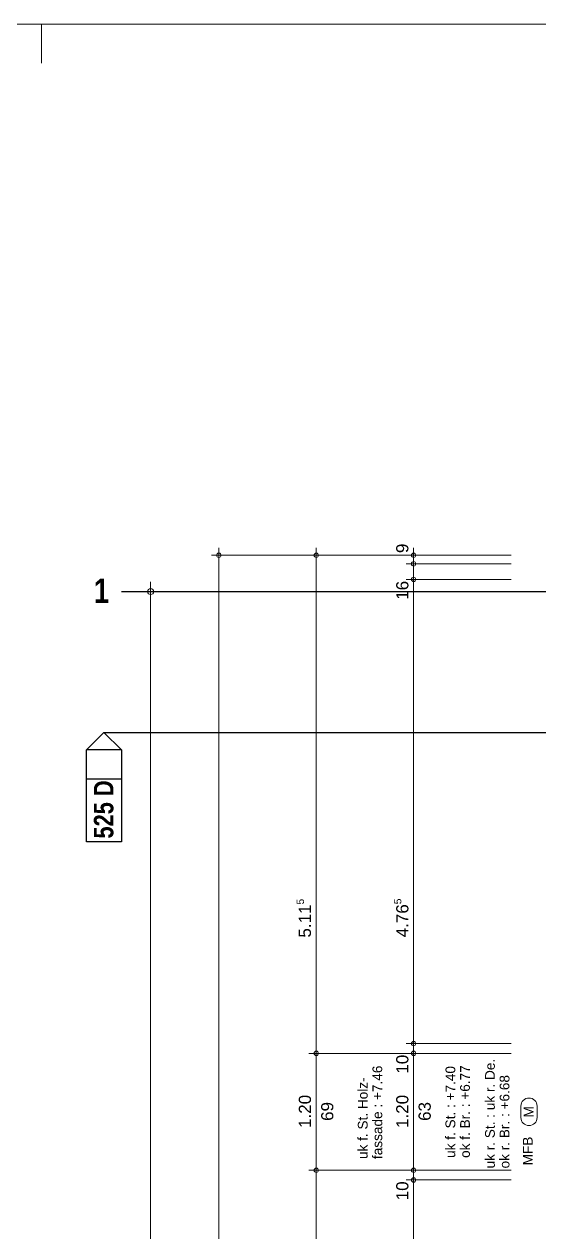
# Model space of a CAD drawing. Header units: metres. Extents: x 0.003 to 0.843, y 0.003 to 0.597.
# Drawn here: x 0.2094 to 0.3151, y 0.3491 to 0.597 of the extents above; entities that cross this region are included whole.
import ezdxf

# ---------------------------------------------------------------- set-up
doc = ezdxf.new("R2010")
doc.units = ezdxf.units.M
for name, pattern in [('AUSGEZOGEN', [0]), ('LINIE_23', [0.0079, 0.004, -0.0013, 0, -0.0013, 0, -0.0013]), ('STRICHPUNKT', [25.4, 12.7, -6.35, 0, -6.35])]:
    doc.linetypes.add(name, pattern=pattern)
for name, color, linetype, lineweight in [('Bauachsen grob', 7, 'STRICHPUNKT', 13), ('Elektro Text', 251, 'AUSGEZOGEN', 18), ('Plankopf', 7, 'AUSGEZOGEN', 13), ('Schnittbegrenzung', 7, 'AUSGEZOGEN', 13), ('Text Koten', 7, 'AUSGEZOGEN', 25), ('Text Werkplan Ausfuehrung', 7, 'AUSGEZOGEN', 25), ('Vorprojektmasse', 7, 'AUSGEZOGEN', 13), ('Werkplan- Ausfuehrungsmasse', 7, 'AUSGEZOGEN', 13)]:
    doc.layers.add(name, color=color, linetype=linetype, lineweight=lineweight)
doc.styles.add('ARIAL', font='ARIAL.TTF')
doc.styles.add('Arial Black', font='Arial Black')

msp = doc.modelspace()

# ---------------------------------------------------------------- linework, layer by layer
at = {"layer": 'Bauachsen grob', "color": 32, "linetype": 'LINIE_23', "lineweight": 25, "true_color": 0xc36e14}
msp.add_line((0.2294, 0.4805), (0.73132, 0.4805), dxfattribs=at)
at = {"layer": 'Elektro Text', "color": 40, "linetype": 'AUSGEZOGEN', "lineweight": 18}
for p, q in [((0.31143, 0.37486), (0.31143, 0.37253)), ((0.31476, 0.37486), (0.31476, 0.37253))]:
    msp.add_line(p, q, dxfattribs=at)
for centre, start, end in [((0.31309, 0.37486), 0, 180), ((0.31309, 0.37253), 180, 0)]:
    msp.add_arc(centre, 0.00167, start, end, dxfattribs=at)
at = {"layer": 'Plankopf', "color": 7, "linetype": 'AUSGEZOGEN', "lineweight": 13}
for p, q in [((0.003, 0.597), (0.843, 0.597)), ((0.213, 0.597), (0.213, 0.589))]:
    msp.add_line(p, q, dxfattribs=at)
at = {"layer": 'Schnittbegrenzung', "color": 14, "linetype": 'AUSGEZOGEN', "lineweight": 25}
for p, q in [((0.2222, 0.448), (0.2258, 0.4516)), ((0.2258, 0.4516), (0.2294, 0.448)), ((0.2294, 0.448), (0.2222, 0.448)), ((0.2222, 0.42916), (0.2222, 0.448)), ((0.2294, 0.448), (0.2294, 0.42916)), ((0.2294, 0.448), (0.2294, 0.42916)), ((0.2294, 0.44196), (0.2222, 0.44196)), ((0.2294, 0.42916), (0.2222, 0.42916))]:
    msp.add_line(p, q, dxfattribs=at)
at = {"layer": 'Schnittbegrenzung', "color": 14, "linetype": 'STRICHPUNKT', "lineweight": 25}
msp.add_line((0.2258, 0.4516), (0.73436, 0.4516), dxfattribs=at)
at = {"layer": 'Vorprojektmasse', "color": 32, "linetype": 'AUSGEZOGEN', "lineweight": 13, "true_color": 0xc36e14}
for p, q in [((0.2354, 0.4805), (0.2354, 0.4825)), ((0.2354, 0.4805), (0.2334, 0.4805)), ((0.2354, 0.4805), (0.2374, 0.4805)), ((0.2354, 0.1646), (0.2354, 0.4805))]:
    msp.add_line(p, q, dxfattribs=at)
msp.add_circle((0.2354, 0.4805), 0.0006, dxfattribs=at)
at = {"layer": 'Werkplan- Ausfuehrungsmasse', "color": 7, "linetype": 'AUSGEZOGEN', "lineweight": 13}
for p, q in [((0.2494, 0.48796), (0.2494, 0.48946)), ((0.2694, 0.48796), (0.2694, 0.48946)), ((0.2894, 0.48796), (0.2894, 0.48946)), ((0.2494, 0.48796), (0.2479, 0.48796)), ((0.2494, 0.48796), (0.2509, 0.48796)), ((0.2494, 0.48796), (0.2734, 0.48796)), ((0.2494, 0.15764), (0.2494, 0.48796)), ((0.2694, 0.48796), (0.2679, 0.48796)), ((0.2694, 0.48796), (0.2709, 0.48796)), ((0.2694, 0.48796), (0.2934, 0.48796)), ((0.2694, 0.3857), (0.2694, 0.48796)), ((0.2894, 0.48796), (0.2879, 0.48796)), ((0.2894, 0.4862), (0.2879, 0.4862)), ((0.2894, 0.48796), (0.2909, 0.48796)), ((0.2894, 0.48796), (0.3094, 0.48796)), ((0.2894, 0.4862), (0.2894, 0.48796)), ((0.2894, 0.4862), (0.2909, 0.4862)), ((0.2894, 0.4862), (0.3094, 0.4862)), ((0.2894, 0.483), (0.2894, 0.4862)), ((0.2894, 0.483), (0.2879, 0.483)), ((0.2894, 0.483), (0.2909, 0.483)), ((0.2894, 0.483), (0.3094, 0.483)), ((0.2894, 0.3877), (0.2894, 0.483)), ((0.2894, 0.3877), (0.2879, 0.3877)), ((0.2894, 0.3877), (0.2909, 0.3877)), ((0.2894, 0.3877), (0.3094, 0.3877)), ((0.2894, 0.3857), (0.2894, 0.3877)), ((0.2694, 0.3857), (0.2679, 0.3857)), ((0.2694, 0.3857), (0.2709, 0.3857)), ((0.2694, 0.3857), (0.2934, 0.3857)), ((0.2694, 0.3617), (0.2694, 0.3857)), ((0.2894, 0.3857), (0.2879, 0.3857)), ((0.2894, 0.3857), (0.2909, 0.3857)), ((0.2894, 0.3857), (0.3094, 0.3857)), ((0.2894, 0.3617), (0.2894, 0.3857)), ((0.2694, 0.3617), (0.2679, 0.3617)), ((0.2694, 0.3617), (0.2709, 0.3617)), ((0.2694, 0.3101), (0.2694, 0.3617)), ((0.2894, 0.3617), (0.2879, 0.3617)), ((0.2894, 0.3597), (0.2879, 0.3597)), ((0.2894, 0.3617), (0.2909, 0.3617)), ((0.2894, 0.3597), (0.2894, 0.3617)), ((0.2894, 0.3597), (0.2909, 0.3597)), ((0.2894, 0.3121), (0.2894, 0.3597))]:
    msp.add_line(p, q, dxfattribs=at)
for points in [[(0.2694, 0.3617), (0.2732, 0.3617), (0.2732, 0.3617), (0.2934, 0.3617)], [(0.2894, 0.3617), (0.2932, 0.3617), (0.2932, 0.3617), (0.3094, 0.3617)], [(0.2894, 0.3597), (0.29316, 0.3597), (0.29316, 0.3597), (0.3094, 0.3597)]]:
    msp.add_lwpolyline(points, dxfattribs=at)
for centre in [(0.2494, 0.48796), (0.2694, 0.48796), (0.2894, 0.48796), (0.2894, 0.4862), (0.2894, 0.483), (0.2894, 0.3877), (0.2694, 0.3857), (0.2894, 0.3857), (0.2694, 0.3617), (0.2894, 0.3617), (0.2894, 0.3597)]:
    msp.add_circle(centre, 0.00045, dxfattribs=at)

# ---------------------------------------------------------------- texts
at = {"layer": 'Bauachsen grob', "color": 32, "linetype": 'AUSGEZOGEN', "lineweight": 25, "true_color": 0xc36e14, "insert": (0.22373, 0.47816), "char_height": 0.005, "width": 0.00175, "attachment_point": 7, "style": 'Arial Black'}
msp.add_mtext('\\W0.70;1', dxfattribs=at)
at = {"layer": 'Elektro Text', "color": 40, "linetype": 'AUSGEZOGEN', "lineweight": 18, "insert": (0.31403, 0.37253), "char_height": 0.002, "width": 0.001, "attachment_point": 7, "rotation": 90, "style": 'ARIAL'}
msp.add_mtext('M', dxfattribs=at)
at = {"layer": 'Schnittbegrenzung', "color": 14, "linetype": 'AUSGEZOGEN', "lineweight": 25, "insert": (0.2278, 0.4298), "char_height": 0.004, "width": 0.0014, "attachment_point": 7, "rotation": 90, "style": 'Arial Black'}
msp.add_mtext('\\W0.70;525\\~D', dxfattribs=at)
at = {"layer": 'Text Koten', "color": 7, "linetype": 'AUSGEZOGEN', "lineweight": 25, "char_height": 0.002, "width": 0.001, "attachment_point": 7, "rotation": 90, "style": 'ARIAL'}
for s, insert in [('fassade\\~:\\~+7.46', (0.28298, 0.364)), ('uk\\~f.\\~St.\\~:\\~+7.40', (0.29798, 0.36423)), ('ok\\~f.\\~Br.\\~:\\~+6.77', (0.30098, 0.36423)), ('uk\\~f.\\~St.\\~Holz-', (0.27998, 0.364))]:
    msp.add_mtext(s, dxfattribs=dict(at, insert=insert))
at = {"layer": 'Text Werkplan Ausfuehrung', "color": 7, "linetype": 'AUSGEZOGEN', "lineweight": 25, "char_height": 0.002, "width": 0.001, "attachment_point": 7, "rotation": 90, "style": 'ARIAL'}
for s, insert in [('uk\\~r.\\~St.\\~:\\~uk\\~r.\\~De.', (0.3061, 0.36207)), ('ok\\~r.\\~Br.\\~:\\~+6.68', (0.3091, 0.36207)), ('MFB', (0.31384, 0.36271))]:
    msp.add_mtext(s, dxfattribs=dict(at, insert=insert))
at = {"layer": 'Werkplan- Ausfuehrungsmasse', "color": 7, "linetype": 'AUSGEZOGEN', "lineweight": 13, "attachment_point": 7, "rotation": 90, "style": 'ARIAL'}
for s, insert, char_height, width in [('9', (0.28836, 0.48841), 0.0025, 0.00125), ('16', (0.28836, 0.47882), 0.0025, 0.00125), ('5', (0.2669, 0.41626), 0.0015, 0.00075), ('5', (0.2869, 0.41631), 0.0015, 0.00075), ('5.11', (0.26836, 0.40946), 0.0025, 0.00125), ('4.76', (0.28836, 0.40952), 0.0025, 0.00125), ('10', (0.28836, 0.38153), 0.0025, 0.00125), ('1.20', (0.26836, 0.37038), 0.0025, 0.00125), ('1.20', (0.28836, 0.37038), 0.0025, 0.00125), ('69', (0.27295, 0.37183), 0.0025, 0.00125), ('63', (0.29295, 0.37183), 0.0025, 0.00125), ('10', (0.28836, 0.35553), 0.0025, 0.00125)]:
    msp.add_mtext(s, dxfattribs=dict(at, insert=insert, char_height=char_height, width=width))

doc.saveas('drawing.dxf')
